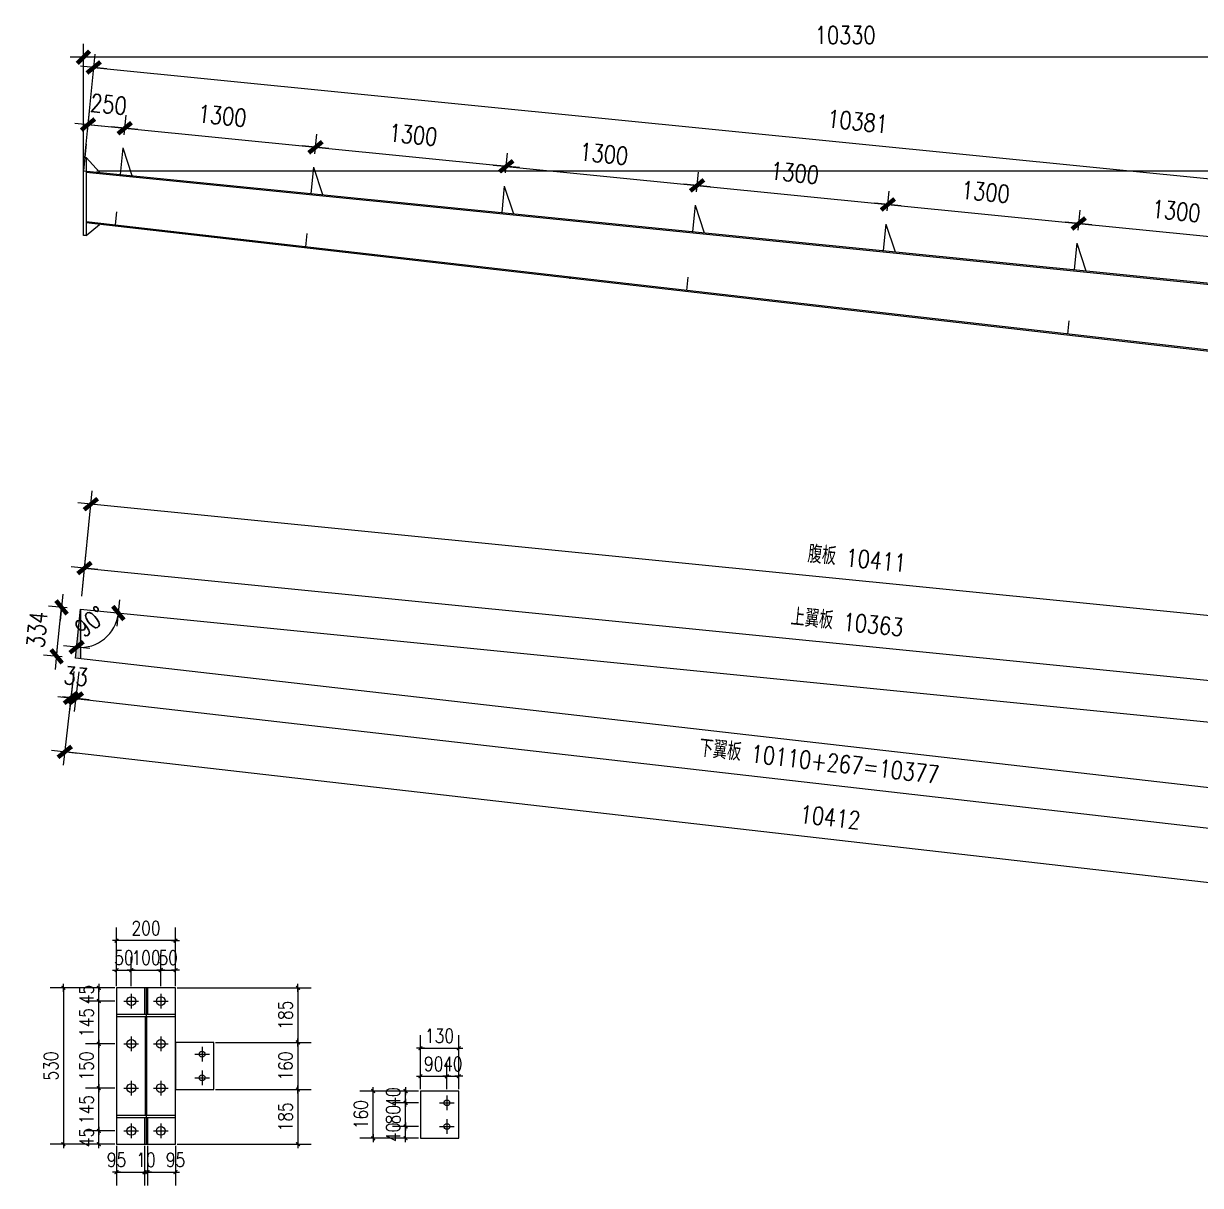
# Model space of a CAD drawing. Header units: millimetres. Extents: x 2287919 to 2522484, y -1845182 to -1736911.
# Drawn here: x 2433990 to 2441969, y -1833880 to -1826002 of the extents above; entities that cross this region are included whole.
import ezdxf

# ---------------------------------------------------------------- set-up
doc = ezdxf.new("R2010")
doc.units = ezdxf.units.MM
doc.header["$LTSCALE"] = 1000
doc.header["$PDMODE"] = 34
doc.styles.add('DIM_FONT', font='simplex.shx', dxfattribs={"width": 0.8, "bigfont": 'hztxt.shx'})
doc.dimstyles.new('WGH(1)', dxfattribs={"dimscale": 1.2, "dimtxt": 100, "dimasz": 0.5, "dimexe": 75, "dimexo": 75, "dimgap": 75, "dimtad": 1, "dimdec": 0, "dimzin": 0, "dimdsep": 46, "dimtxsty": 'DIM_FONT', "dimblk1": '_DIMX', "dimblk2": '_DIMX', "dimsah": 1, "dimcen": 0.09, "dimclrd": 3, "dimclre": 3, "dimclrt": 7, "dimadec": 0, "dimazin": 0, "dimtfac": 1, "dimtdec": 0, "dimtix": 1, "dimtmove": 2, "dimatfit": 3, "dimldrblk": '_DIMX', "dimfxl": 1, "dimtolj": 1, "dimtzin": 0, "dimarcsym": 0})

# ---------------------------------------------------------------- blocks, each defined once
blk = doc.blocks.new('_DIMX')
blk.add_line((-150, 0), (150, 0))
at = {"const_width": 50}
blk.add_lwpolyline([(-70, -70), (70, 70)], dxfattribs=at)
blk = doc.blocks.new('*D894')
at = {"color": 3, "lineweight": -2}
for p, q in [((2434422.3, -1826731.3), (2434435.7, -1826597.5)), ((2434671.1, -1826756.2), (2434684.4, -1826622.3)), ((2434426.1, -1826687), (2434425.5, -1826686.9)), ((2434426.7, -1826687), (2434675.5, -1826711.9)), ((2434676.1, -1826712), (2434676.7, -1826712))]:
    blk.add_line(p, q, dxfattribs=at)
at = {"layer": 'Defpoints', "color": 0}
for p in [(2434675.5, -1826711.9), (2434413.4, -1826820.9), (2434662.1, -1826845.7)]:
    blk.add_point(p, dxfattribs=at)
at = {"color": 3, "lineweight": -2, "xscale": 0.6, "yscale": 0.6, "zscale": 0.6}
for p, rotation in [((2434426.7, -1826687), 354.2962499472079), ((2434675.5, -1826711.9), 174.2962499472078)]:
    blk.add_blockref('_DIMX', p, dxfattribs=dict(at, rotation=rotation))
at = {"color": 7, "insert": (2434566, -1826550.2), "char_height": 120, "attachment_point": 5, "rotation": 354.29625, "style": 'DIM_FONT'}
blk.add_mtext('\\A1;250', dxfattribs=at)
blk = doc.blocks.new('*D895')
at = {"color": 3, "lineweight": -2}
for p, q in [((2434671.1, -1826756.2), (2434684.4, -1826622.3)), ((2434676.1, -1826712), (2435968.5, -1826841)), ((2435964.6, -1826885.4), (2435978, -1826751.5))]:
    blk.add_line(p, q, dxfattribs=at)
at = {"layer": 'Defpoints', "color": 0}
for p in [(2434662.1, -1826845.7), (2435969.1, -1826841.1), (2435955.7, -1826974.9)]:
    blk.add_point(p, dxfattribs=at)
at = {"color": 3, "lineweight": -2, "xscale": 0.6, "yscale": 0.6, "zscale": 0.6}
for p, rotation in [((2434675.5, -1826711.9), 174.296249947179), ((2435969.1, -1826841.1), 354.296249947179)]:
    blk.add_blockref('_DIMX', p, dxfattribs=dict(at, rotation=rotation))
at = {"color": 7, "insert": (2435337.2, -1826627.2), "char_height": 120, "attachment_point": 5, "rotation": 354.29625, "style": 'DIM_FONT'}
blk.add_mtext('\\A1;1300', dxfattribs=at)
blk = doc.blocks.new('*D896')
at = {"color": 3, "lineweight": -2}
for p, q in [((2435964.6, -1826885.4), (2435978, -1826751.5)), ((2435969.6, -1826841.2), (2437262, -1826970.2)), ((2437258.2, -1827014.6), (2437271.6, -1826880.7))]:
    blk.add_line(p, q, dxfattribs=at)
at = {"layer": 'Defpoints', "color": 0}
for p in [(2437262.6, -1826970.3), (2435955.7, -1826974.9), (2437249.2, -1827104.1)]:
    blk.add_point(p, dxfattribs=at)
at = {"color": 3, "lineweight": -2, "xscale": 0.6, "yscale": 0.6, "zscale": 0.6}
for p, rotation in [((2435969.1, -1826841.1), 174.296249947179), ((2437262.6, -1826970.3), 354.296249947179)]:
    blk.add_blockref('_DIMX', p, dxfattribs=dict(at, rotation=rotation))
at = {"color": 7, "insert": (2436630.7, -1826756.4), "char_height": 120, "attachment_point": 5, "rotation": 354.29625, "style": 'DIM_FONT'}
blk.add_mtext('\\A1;1300', dxfattribs=at)
blk = doc.blocks.new('*D897')
at = {"color": 3, "lineweight": -2}
for p, q in [((2437258.2, -1827014.6), (2437271.6, -1826880.7)), ((2437263.2, -1826970.4), (2438555.6, -1827099.4)), ((2438551.8, -1827143.8), (2438565.1, -1827009.9))]:
    blk.add_line(p, q, dxfattribs=at)
at = {"layer": 'Defpoints', "color": 0}
for p in [(2437249.2, -1827104.1), (2438556.2, -1827099.5), (2438542.8, -1827233.3)]:
    blk.add_point(p, dxfattribs=at)
at = {"color": 3, "lineweight": -2, "xscale": 0.6, "yscale": 0.6, "zscale": 0.6}
for p, rotation in [((2437262.6, -1826970.3), 174.296249947179), ((2438556.2, -1827099.5), 354.296249947179)]:
    blk.add_blockref('_DIMX', p, dxfattribs=dict(at, rotation=rotation))
at = {"color": 7, "insert": (2437924.3, -1826885.6), "char_height": 120, "attachment_point": 5, "rotation": 354.29625, "style": 'DIM_FONT'}
blk.add_mtext('\\A1;1300', dxfattribs=at)
blk = doc.blocks.new('*D898')
at = {"color": 3, "lineweight": -2}
for p, q in [((2438551.8, -1827143.8), (2438565.1, -1827009.9)), ((2438556.8, -1827099.6), (2439849.1, -1827228.6)), ((2439845.3, -1827273), (2439858.7, -1827139.1))]:
    blk.add_line(p, q, dxfattribs=at)
at = {"layer": 'Defpoints', "color": 0}
for p in [(2438542.8, -1827233.3), (2439849.7, -1827228.7), (2439836.4, -1827362.5)]:
    blk.add_point(p, dxfattribs=at)
at = {"color": 3, "lineweight": -2, "xscale": 0.6, "yscale": 0.6, "zscale": 0.6}
for p, rotation in [((2438556.2, -1827099.5), 174.296249947179), ((2439849.7, -1827228.7), 354.296249947179)]:
    blk.add_blockref('_DIMX', p, dxfattribs=dict(at, rotation=rotation))
at = {"color": 7, "insert": (2439217.9, -1827014.8), "char_height": 120, "attachment_point": 5, "rotation": 354.29625, "style": 'DIM_FONT'}
blk.add_mtext('\\A1;1300', dxfattribs=at)
blk = doc.blocks.new('*D899')
at = {"color": 3, "lineweight": -2}
for p, q in [((2439845.3, -1827273), (2439858.7, -1827139.1)), ((2439850.3, -1827228.8), (2441142.7, -1827357.8)), ((2441138.9, -1827402.2), (2441152.3, -1827268.3))]:
    blk.add_line(p, q, dxfattribs=at)
at = {"layer": 'Defpoints', "color": 0}
for p in [(2439836.4, -1827362.5), (2441143.3, -1827357.9), (2441129.9, -1827491.7)]:
    blk.add_point(p, dxfattribs=at)
at = {"color": 3, "lineweight": -2, "xscale": 0.6, "yscale": 0.6, "zscale": 0.6}
for p, rotation in [((2439849.7, -1827228.7), 174.296249947179), ((2441143.3, -1827357.9), 354.296249947179)]:
    blk.add_blockref('_DIMX', p, dxfattribs=dict(at, rotation=rotation))
at = {"color": 7, "insert": (2440511.4, -1827144), "char_height": 120, "attachment_point": 5, "rotation": 354.29625, "style": 'DIM_FONT'}
blk.add_mtext('\\A1;1300', dxfattribs=at)
blk = doc.blocks.new('*D900')
at = {"color": 3, "lineweight": -2}
for p, q in [((2441138.9, -1827402.2), (2441152.3, -1827268.3)), ((2441143.9, -1827358), (2442436.3, -1827487)), ((2442432.4, -1827531.4), (2442445.8, -1827397.5))]:
    blk.add_line(p, q, dxfattribs=at)
at = {"layer": 'Defpoints', "color": 0}
for p in [(2441129.9, -1827491.7), (2442436.9, -1827487.1), (2442423.5, -1827620.9)]:
    blk.add_point(p, dxfattribs=at)
at = {"color": 3, "lineweight": -2, "xscale": 0.6, "yscale": 0.6, "zscale": 0.6}
for p, rotation in [((2441143.3, -1827357.9), 174.296249947179), ((2442436.9, -1827487.1), 354.296249947179)]:
    blk.add_blockref('_DIMX', p, dxfattribs=dict(at, rotation=rotation))
at = {"color": 7, "insert": (2441805, -1827273.2), "char_height": 120, "attachment_point": 5, "rotation": 354.29625, "style": 'DIM_FONT'}
blk.add_mtext('\\A1;1300', dxfattribs=at)
blk = doc.blocks.new('*D903')
at = {"color": 3, "lineweight": -2}
for p, q in [((2434485.5, -1827000), (2445155, -1827000)), ((2445065, -1827000.6), (2445065, -1828031.1)), ((2444815, -1828031.7), (2445155, -1828031.7))]:
    blk.add_line(p, q, dxfattribs=at)
at = {"layer": 'Defpoints', "color": 0}
for p in [(2434395.5, -1827000), (2444725, -1828031.7), (2445065, -1828031.7)]:
    blk.add_point(p, dxfattribs=at)
at = {"color": 3, "lineweight": -2, "xscale": 0.6, "yscale": 0.6, "zscale": 0.6}
for p, rotation in [((2445065, -1827000), 90), ((2445065, -1828031.7), 270)]:
    blk.add_blockref('_DIMX', p, dxfattribs=dict(at, rotation=rotation))
at = {"color": 7, "insert": (2444915, -1827515.9), "char_height": 120, "attachment_point": 5, "rotation": 90, "style": 'DIM_FONT'}
blk.add_mtext('\\A1;1032', dxfattribs=at)
blk = doc.blocks.new('*D904')
at = {"color": 3, "lineweight": -2}
for p, q in [((2434395.5, -1826910), (2434395.5, -1826140.8)), ((2444725, -1827560), (2444725, -1826140.8)), ((2444724.4, -1826230.8), (2434396.1, -1826230.8))]:
    blk.add_line(p, q, dxfattribs=at)
at = {"layer": 'Defpoints', "color": 0}
for p in [(2434395.5, -1826230.8), (2434395.5, -1827000), (2444725, -1827650)]:
    blk.add_point(p, dxfattribs=at)
at = {"color": 3, "lineweight": -2, "xscale": 0.6, "yscale": 0.6, "zscale": 0.6, "rotation": 180}
blk.add_blockref('_DIMX', (2434395.5, -1826230.8), dxfattribs=at)
at = {"color": 3, "lineweight": -2, "xscale": 0.6, "yscale": 0.6, "zscale": 0.6}
blk.add_blockref('_DIMX', (2444725, -1826230.8), dxfattribs=at)
at = {"color": 7, "insert": (2439560.2, -1826080.8), "char_height": 120, "attachment_point": 5, "style": 'DIM_FONT'}
blk.add_mtext('\\A1;10330', dxfattribs=at)
blk = doc.blocks.new('*D905')
at = {"color": 3, "lineweight": -2}
for p, q in [((2434404.4, -1826910.4), (2434474.3, -1826210.3)), ((2434465.9, -1826299.9), (2444794.2, -1827330.7)), ((2444733.9, -1827941.3), (2444803.8, -1827241.2))]:
    blk.add_line(p, q, dxfattribs=at)
at = {"layer": 'Defpoints', "color": 0}
for p in [(2434395.5, -1827000), (2444794.8, -1827330.7), (2444725, -1828030.8)]:
    blk.add_point(p, dxfattribs=at)
at = {"color": 3, "lineweight": -2, "xscale": 0.6, "yscale": 0.6, "zscale": 0.6}
for p, rotation in [((2434465.3, -1826299.9), 174.3009910536183), ((2444794.8, -1827330.7), 354.3009910536182)]:
    blk.add_blockref('_DIMX', p, dxfattribs=dict(at, rotation=rotation))
at = {"color": 7, "insert": (2439645, -1826666), "char_height": 120, "attachment_point": 5, "rotation": 354.30099, "style": 'DIM_FONT'}
blk.add_mtext('\\A1;10381', dxfattribs=at)
blk = doc.blocks.new('*D907')
at = {"color": 3, "lineweight": -2}
for p, q in [((2434285.4, -1829964.3), (2434157.7, -1829951.5)), ((2434214.1, -1830292.8), (2434247.3, -1829960.5)), ((2434247.3, -1829959.9), (2434247.4, -1829959.3)), ((2434252.2, -1830296.6), (2434124.5, -1830283.9)), ((2434214, -1830293.4), (2434214, -1830294))]:
    blk.add_line(p, q, dxfattribs=at)
at = {"layer": 'Defpoints', "color": 0}
for p in [(2434247.3, -1829960.5), (2434375, -1829973.2), (2434341.8, -1830305.6)]:
    blk.add_point(p, dxfattribs=at)
at = {"color": 3, "lineweight": -2, "xscale": 0.6, "yscale": 0.6, "zscale": 0.6}
for p, rotation in [((2434247.3, -1829960.5), 264.2962499471183), ((2434214.1, -1830292.8), 84.29624994711833)]:
    blk.add_blockref('_DIMX', p, dxfattribs=dict(at, rotation=rotation))
at = {"color": 7, "insert": (2434081.4, -1830111.7), "char_height": 120, "attachment_point": 5, "rotation": 84.29625, "style": 'DIM_FONT'}
blk.add_mtext('\\A1;334', dxfattribs=at)
blk = doc.blocks.new('*D909')
at = {"color": 3, "lineweight": -2}
for p, q in [((2434383.9, -1829883.7), (2434411.8, -1829604.4)), ((2434403.5, -1829694), (2444713.8, -1830723.8)), ((2444695.4, -1830913.6), (2444723.3, -1830634.3))]:
    blk.add_line(p, q, dxfattribs=at)
at = {"layer": 'Defpoints', "color": 0}
for p in [(2434375, -1829973.2), (2444714.4, -1830723.9), (2444686.5, -1831003.1)]:
    blk.add_point(p, dxfattribs=at)
at = {"color": 3, "lineweight": -2, "xscale": 0.6, "yscale": 0.6, "zscale": 0.6}
for p, rotation in [((2434402.9, -1829694), 174.2962499471587), ((2444714.4, -1830723.9), 354.2962499471587)]:
    blk.add_blockref('_DIMX', p, dxfattribs=dict(at, rotation=rotation))
at = {"color": 7, "insert": (2439573.5, -1830059.7), "char_height": 120, "attachment_point": 5, "rotation": 354.29625, "style": 'DIM_FONT'}
blk.add_mtext('\\A1;上翼板 10363', dxfattribs=at)
blk = doc.blocks.new('*D911')
at = {"color": 3, "lineweight": -2}
for p, q in [((2434331.6, -1830394.5), (2434300.8, -1830663.5)), ((2434364.7, -1830398.3), (2434333.9, -1830667.3)), ((2434310.4, -1830574), (2434309.8, -1830574)), ((2434311, -1830574.1), (2434344.2, -1830577.9)), ((2434344.8, -1830578), (2434345.4, -1830578))]:
    blk.add_line(p, q, dxfattribs=at)
at = {"layer": 'Defpoints', "color": 0}
for p in [(2434341.8, -1830305.1), (2434375, -1830308.9), (2434344.2, -1830577.9)]:
    blk.add_point(p, dxfattribs=at)
at = {"color": 3, "lineweight": -2, "xscale": 0.6, "yscale": 0.6, "zscale": 0.6}
for p, rotation in [((2434311, -1830574.1), 353.4687182791641), ((2434344.2, -1830577.9), 173.4687182791641)]:
    blk.add_blockref('_DIMX', p, dxfattribs=dict(at, rotation=rotation))
at = {"color": 7, "insert": (2434344.7, -1830427), "char_height": 120, "attachment_point": 5, "rotation": 353.46872, "style": 'DIM_FONT'}
blk.add_mtext('\\A1;33', dxfattribs=at)
blk = doc.blocks.new('*D912')
at = {"color": 3, "lineweight": -2}
for p, q in [((2434364.7, -1830398.3), (2434333.9, -1830667.3)), ((2434344.8, -1830578), (2444388.1, -1831727.8)), ((2444409.2, -1831548.3), (2444378.4, -1831817.3))]:
    blk.add_line(p, q, dxfattribs=at)
at = {"layer": 'Defpoints', "color": 0}
for p in [(2434375, -1830308.9), (2444419.5, -1831458.9), (2444388.7, -1831727.9)]:
    blk.add_point(p, dxfattribs=at)
at = {"color": 3, "lineweight": -2, "xscale": 0.6, "yscale": 0.6, "zscale": 0.6}
for p, rotation in [((2434344.2, -1830577.9), 173.4687182791133), ((2444388.7, -1831727.9), 353.4687182791133)]:
    blk.add_blockref('_DIMX', p, dxfattribs=dict(at, rotation=rotation))
at = {"color": 7, "insert": (2439383.5, -1831003.9), "char_height": 120, "attachment_point": 5, "rotation": 353.46872, "style": 'DIM_FONT'}
blk.add_mtext('\\A1;下翼板 10110+267=10377', dxfattribs=at)
blk = doc.blocks.new('*D914')
at = {"color": 3, "lineweight": -2}
for p, q in [((2434331.6, -1830394.5), (2434258.9, -1831029.7)), ((2444613.1, -1832124.6), (2434269.7, -1830940.4)), ((2444676.2, -1831578.8), (2444603.5, -1832214.1))]:
    blk.add_line(p, q, dxfattribs=at)
at = {"layer": 'Defpoints', "color": 0}
for p in [(2434341.8, -1830305.1), (2434269.1, -1830940.3), (2444686.5, -1831489.4)]:
    blk.add_point(p, dxfattribs=at)
at = {"color": 3, "lineweight": -2, "xscale": 0.6, "yscale": 0.6, "zscale": 0.6}
for p, rotation in [((2434269.1, -1830940.3), 173.468718279122), ((2444613.7, -1832124.7), 353.468718279122)]:
    blk.add_blockref('_DIMX', p, dxfattribs=dict(at, rotation=rotation))
at = {"color": 7, "insert": (2439458.5, -1831383.5), "char_height": 120, "attachment_point": 5, "rotation": 353.46872, "style": 'DIM_FONT'}
blk.add_mtext('\\A1;10412', dxfattribs=at)
blk = doc.blocks.new('*D916')
at = {"color": 3, "lineweight": -2}
for p, q in [((2434383.9, -1829883.7), (2434455.1, -1829171.2)), ((2444805.1, -1830295.4), (2434446.7, -1829260.8)), ((2444743.5, -1830918.4), (2444814.7, -1830205.9))]:
    blk.add_line(p, q, dxfattribs=at)
at = {"layer": 'Defpoints', "color": 0}
for p in [(2434446.1, -1829260.8), (2434375, -1829973.2), (2444734.6, -1831007.9)]:
    blk.add_point(p, dxfattribs=at)
at = {"color": 3, "lineweight": -2, "xscale": 0.6, "yscale": 0.6, "zscale": 0.6}
for p, rotation in [((2434446.1, -1829260.8), 174.2962499471564), ((2444805.7, -1830295.5), 354.2962499471564)]:
    blk.add_blockref('_DIMX', p, dxfattribs=dict(at, rotation=rotation))
at = {"color": 7, "insert": (2439640.8, -1829628.9), "char_height": 120, "attachment_point": 5, "rotation": 354.29625, "style": 'DIM_FONT'}
blk.add_mtext('\\A1;腹板 10411', dxfattribs=at)
blk = doc.blocks.new('*D919')
at = {"color": 3, "lineweight": -2}
blk.add_arc((2434375, -1829973.2), 258.6, 264.42918, 354.16332, dxfattribs=at)
at = {"layer": 'Defpoints', "color": 0}
for p in [(2434375, -1829973.2), (2434375, -1829973.2), (2434481.4, -1830208.9), (2434341.8, -1830305.6), (2444734.6, -1831007.9)]:
    blk.add_point(p, dxfattribs=at)
at = {"color": 3, "lineweight": -2, "xscale": 0.6, "yscale": 0.6, "zscale": 0.6}
for p, rotation in [((2434632.3, -1829998.9), 84.22978583323442), ((2434349.3, -1830230.6), 174.3627140609352)]:
    blk.add_blockref('_DIMX', p, dxfattribs=dict(at, rotation=rotation))
at = {"color": 7, "insert": (2434443.8, -1830057.3), "char_height": 120, "attachment_point": 5, "rotation": 39.29625, "style": 'DIM_FONT'}
blk.add_mtext('\\A1;90°', dxfattribs=at)
blk = doc.blocks.new('*D920')
at = {"color": 3, "lineweight": -2}
blk.add_arc((2444734.6, -1831007.9), 105.4, 174.62242, 263.97008, dxfattribs=at)
at = {"layer": 'Defpoints', "color": 0}
for p in [(2434375, -1829973.2), (2444734.6, -1831007.9), (2444734.6, -1831007.9), (2444638.5, -1831051.3), (2444686.5, -1831489.4)]:
    blk.add_point(p, dxfattribs=at)
at = {"color": 3, "lineweight": -2, "xscale": 0.6, "yscale": 0.6, "zscale": 0.6}
for p, rotation in [((2444629.7, -1830997.5), 84.45933675679112), ((2444724.1, -1831112.8), 354.1331631375764)]:
    blk.add_blockref('_DIMX', p, dxfattribs=dict(at, rotation=rotation))
at = {"color": 7, "insert": (2444769.1, -1830979.7), "char_height": 120, "attachment_point": 5, "rotation": 309.29625, "style": 'DIM_FONT'}
blk.add_mtext('\\A1;90°', dxfattribs=at)
blk = doc.blocks.new('*D881')
at = {"color": 3, "lineweight": -2}
for p, q in [((2434608, -1833510), (2434410, -1833510)), ((2434500, -1833509.82), (2434500, -1833509.64)), ((2434500, -1833600), (2434500, -1833510)), ((2434608, -1833600), (2434410, -1833600)), ((2434500, -1833600.18), (2434500, -1833600.36))]:
    blk.add_line(p, q, dxfattribs=at)
at = {"layer": 'Defpoints', "color": 0}
for p in [(2434500, -1833510), (2434620, -1833510), (2434620, -1833600)]:
    blk.add_point(p, dxfattribs=at)
at = {"color": 3, "lineweight": -2, "xscale": 0.18, "yscale": 0.18, "zscale": 0.18}
for p, rotation in [((2434500, -1833510), 270), ((2434500, -1833600), 90)]:
    blk.add_blockref('_DIMX', p, dxfattribs=dict(at, rotation=rotation))
at = {"color": 7, "insert": (2434416, -1833555), "char_height": 96, "attachment_point": 5, "rotation": 90, "style": 'DIM_FONT'}
blk.add_mtext('\\A1;45', dxfattribs=at)
blk = doc.blocks.new('*D882')
at = {"color": 3, "lineweight": -2}
for p, q in [((2434608, -1833220), (2434410, -1833220)), ((2434500, -1833509.82), (2434500, -1833220.18)), ((2434608, -1833510), (2434410, -1833510))]:
    blk.add_line(p, q, dxfattribs=at)
at = {"layer": 'Defpoints', "color": 0}
for p in [(2434500, -1833220), (2434620, -1833220), (2434620, -1833510)]:
    blk.add_point(p, dxfattribs=at)
at = {"color": 3, "lineweight": -2, "xscale": 0.18, "yscale": 0.18, "zscale": 0.18}
for p, rotation in [((2434500, -1833220), 90), ((2434500, -1833510), 270)]:
    blk.add_blockref('_DIMX', p, dxfattribs=dict(at, rotation=rotation))
at = {"color": 7, "insert": (2434416, -1833365), "char_height": 96, "attachment_point": 5, "rotation": 90, "style": 'DIM_FONT'}
blk.add_mtext('\\A1;145', dxfattribs=at)
blk = doc.blocks.new('*D883')
at = {"color": 3, "lineweight": -2}
for p, q in [((2434608, -1832920), (2434410, -1832920)), ((2434500, -1833219.82), (2434500, -1832920.18)), ((2434608, -1833220), (2434410, -1833220))]:
    blk.add_line(p, q, dxfattribs=at)
at = {"layer": 'Defpoints', "color": 0}
for p in [(2434500, -1832920), (2434620, -1832920), (2434620, -1833220)]:
    blk.add_point(p, dxfattribs=at)
at = {"color": 3, "lineweight": -2, "xscale": 0.18, "yscale": 0.18, "zscale": 0.18}
for p, rotation in [((2434500, -1832920), 90), ((2434500, -1833220), 270)]:
    blk.add_blockref('_DIMX', p, dxfattribs=dict(at, rotation=rotation))
at = {"color": 7, "insert": (2434416, -1833070), "char_height": 96, "attachment_point": 5, "rotation": 90, "style": 'DIM_FONT'}
blk.add_mtext('\\A1;150', dxfattribs=at)
blk = doc.blocks.new('*D884')
at = {"color": 3, "lineweight": -2}
for p, q in [((2434608, -1832630), (2434410, -1832630)), ((2434500, -1832919.82), (2434500, -1832630.18)), ((2434608, -1832920), (2434410, -1832920))]:
    blk.add_line(p, q, dxfattribs=at)
at = {"layer": 'Defpoints', "color": 0}
for p in [(2434500, -1832630), (2434620, -1832630), (2434620, -1832920)]:
    blk.add_point(p, dxfattribs=at)
at = {"color": 3, "lineweight": -2, "xscale": 0.18, "yscale": 0.18, "zscale": 0.18}
for p, rotation in [((2434500, -1832630), 90), ((2434500, -1832920), 270)]:
    blk.add_blockref('_DIMX', p, dxfattribs=dict(at, rotation=rotation))
at = {"color": 7, "insert": (2434416, -1832775), "char_height": 96, "attachment_point": 5, "rotation": 90, "style": 'DIM_FONT'}
blk.add_mtext('\\A1;145', dxfattribs=at)
blk = doc.blocks.new('*D885')
at = {"color": 3, "lineweight": -2}
for p, q in [((2434608, -1832540), (2434410, -1832540)), ((2434500, -1832539.82), (2434500, -1832539.64)), ((2434500, -1832630), (2434500, -1832540)), ((2434608, -1832630), (2434410, -1832630)), ((2434500, -1832630.18), (2434500, -1832630.36))]:
    blk.add_line(p, q, dxfattribs=at)
at = {"layer": 'Defpoints', "color": 0}
for p in [(2434500, -1832540), (2434620, -1832540), (2434620, -1832630)]:
    blk.add_point(p, dxfattribs=at)
at = {"color": 3, "lineweight": -2, "xscale": 0.18, "yscale": 0.18, "zscale": 0.18}
for p, rotation in [((2434500, -1832540), 270), ((2434500, -1832630), 90)]:
    blk.add_blockref('_DIMX', p, dxfattribs=dict(at, rotation=rotation))
at = {"color": 7, "insert": (2434416, -1832585), "char_height": 96, "attachment_point": 5, "rotation": 90, "style": 'DIM_FONT'}
blk.add_mtext('\\A1;45', dxfattribs=at)
blk = doc.blocks.new('*D886')
at = {"color": 3, "lineweight": -2}
for p, q in [((2434620, -1832528), (2434620, -1832330)), ((2434720, -1832528), (2434720, -1832330)), ((2434619.82, -1832420), (2434619.64, -1832420)), ((2434620, -1832420), (2434720, -1832420)), ((2434720.18, -1832420), (2434720.36, -1832420))]:
    blk.add_line(p, q, dxfattribs=at)
at = {"layer": 'Defpoints', "color": 0}
for p in [(2434720, -1832420), (2434620, -1832540), (2434720, -1832540)]:
    blk.add_point(p, dxfattribs=at)
at = {"color": 3, "lineweight": -2, "xscale": 0.18, "yscale": 0.18, "zscale": 0.18}
blk.add_blockref('_DIMX', (2434620, -1832420), dxfattribs=at)
at = {"color": 3, "lineweight": -2, "xscale": 0.18, "yscale": 0.18, "zscale": 0.18, "rotation": 180}
blk.add_blockref('_DIMX', (2434720, -1832420), dxfattribs=at)
at = {"color": 7, "insert": (2434670, -1832336), "char_height": 96, "attachment_point": 5, "style": 'DIM_FONT'}
blk.add_mtext('\\A1;50', dxfattribs=at)
blk = doc.blocks.new('*D887')
at = {"color": 3, "lineweight": -2}
for p, q in [((2434720, -1832528), (2434720, -1832330)), ((2434920, -1832528), (2434920, -1832330)), ((2434719.82, -1832420), (2434719.64, -1832420)), ((2434720, -1832420), (2434920, -1832420)), ((2434920.18, -1832420), (2434920.36, -1832420))]:
    blk.add_line(p, q, dxfattribs=at)
at = {"layer": 'Defpoints', "color": 0}
for p in [(2434920, -1832420), (2434720, -1832540), (2434920, -1832540)]:
    blk.add_point(p, dxfattribs=at)
at = {"color": 3, "lineweight": -2, "xscale": 0.18, "yscale": 0.18, "zscale": 0.18}
blk.add_blockref('_DIMX', (2434720, -1832420), dxfattribs=at)
at = {"color": 3, "lineweight": -2, "xscale": 0.18, "yscale": 0.18, "zscale": 0.18, "rotation": 180}
blk.add_blockref('_DIMX', (2434920, -1832420), dxfattribs=at)
at = {"color": 7, "insert": (2434820, -1832336), "char_height": 96, "attachment_point": 5, "style": 'DIM_FONT'}
blk.add_mtext('\\A1;100', dxfattribs=at)
blk = doc.blocks.new('*D921')
at = {"color": 3, "lineweight": -2}
for p, q in [((2434920, -1832528), (2434920, -1832330)), ((2435020, -1832528), (2435020, -1832330)), ((2434919.82, -1832420), (2434919.64, -1832420)), ((2434920, -1832420), (2435020, -1832420)), ((2435020.18, -1832420), (2435020.36, -1832420))]:
    blk.add_line(p, q, dxfattribs=at)
at = {"layer": 'Defpoints', "color": 0}
for p in [(2435020, -1832420), (2434920, -1832540), (2435020, -1832540)]:
    blk.add_point(p, dxfattribs=at)
at = {"color": 3, "lineweight": -2, "xscale": 0.18, "yscale": 0.18, "zscale": 0.18}
blk.add_blockref('_DIMX', (2434920, -1832420), dxfattribs=at)
at = {"color": 3, "lineweight": -2, "xscale": 0.18, "yscale": 0.18, "zscale": 0.18, "rotation": 180}
blk.add_blockref('_DIMX', (2435020, -1832420), dxfattribs=at)
at = {"color": 7, "insert": (2434970, -1832336), "char_height": 96, "attachment_point": 5, "style": 'DIM_FONT'}
blk.add_mtext('\\A1;50', dxfattribs=at)
blk = doc.blocks.new('*D922')
at = {"color": 3, "lineweight": -2}
for p, q in [((2434620, -1832528), (2434620, -1832130)), ((2435020, -1832528), (2435020, -1832130)), ((2435019.82, -1832220), (2434620.18, -1832220))]:
    blk.add_line(p, q, dxfattribs=at)
at = {"layer": 'Defpoints', "color": 0}
for p in [(2434620, -1832220), (2434620, -1832540), (2435020, -1832540)]:
    blk.add_point(p, dxfattribs=at)
at = {"color": 3, "lineweight": -2, "xscale": 0.18, "yscale": 0.18, "zscale": 0.18, "rotation": 180}
blk.add_blockref('_DIMX', (2434620, -1832220), dxfattribs=at)
at = {"color": 3, "lineweight": -2, "xscale": 0.18, "yscale": 0.18, "zscale": 0.18}
blk.add_blockref('_DIMX', (2435020, -1832220), dxfattribs=at)
at = {"color": 7, "insert": (2434820, -1832136), "char_height": 96, "attachment_point": 5, "style": 'DIM_FONT'}
blk.add_mtext('\\A1;200', dxfattribs=at)
blk = doc.blocks.new('*D888')
at = {"color": 3, "lineweight": -2}
for p, q in [((2434608, -1832540), (2434170, -1832540)), ((2434260, -1832540.18), (2434260, -1833599.82)), ((2434608, -1833600), (2434170, -1833600))]:
    blk.add_line(p, q, dxfattribs=at)
at = {"layer": 'Defpoints', "color": 0}
for p in [(2434620, -1832540), (2434260, -1833600), (2434620, -1833600)]:
    blk.add_point(p, dxfattribs=at)
at = {"color": 3, "lineweight": -2, "xscale": 0.18, "yscale": 0.18, "zscale": 0.18}
for p, rotation in [((2434260, -1832540), 90), ((2434260, -1833600), 270)]:
    blk.add_blockref('_DIMX', p, dxfattribs=dict(at, rotation=rotation))
at = {"color": 7, "insert": (2434176, -1833070), "char_height": 96, "attachment_point": 5, "rotation": 90, "style": 'DIM_FONT'}
blk.add_mtext('\\A1;530', dxfattribs=at)
blk = doc.blocks.new('*D923')
at = {"color": 3, "lineweight": -2}
for p, q in [((2434620, -1833612), (2434620, -1833880)), ((2434810, -1833612), (2434810, -1833880)), ((2434620.18, -1833790), (2434809.82, -1833790))]:
    blk.add_line(p, q, dxfattribs=at)
at = {"layer": 'Defpoints', "color": 0}
for p in [(2434620, -1833600), (2434810, -1833600), (2434810, -1833790)]:
    blk.add_point(p, dxfattribs=at)
at = {"color": 3, "lineweight": -2, "xscale": 0.18, "yscale": 0.18, "zscale": 0.18, "rotation": 180}
blk.add_blockref('_DIMX', (2434620, -1833790), dxfattribs=at)
at = {"color": 3, "lineweight": -2, "xscale": 0.18, "yscale": 0.18, "zscale": 0.18}
blk.add_blockref('_DIMX', (2434810, -1833790), dxfattribs=at)
at = {"color": 7, "insert": (2434620, -1833706), "char_height": 96, "attachment_point": 5, "style": 'DIM_FONT'}
blk.add_mtext('\\A1;95', dxfattribs=at)
blk = doc.blocks.new('*D924')
at = {"color": 3, "lineweight": -2}
for p, q in [((2434810, -1833612), (2434810, -1833880)), ((2434830, -1833612), (2434830, -1833880)), ((2434809.82, -1833790), (2434809.64, -1833790)), ((2434810, -1833790), (2434830, -1833790)), ((2434830.18, -1833790), (2434830.36, -1833790))]:
    blk.add_line(p, q, dxfattribs=at)
at = {"layer": 'Defpoints', "color": 0}
for p in [(2434810, -1833600), (2434830, -1833600), (2434830, -1833790)]:
    blk.add_point(p, dxfattribs=at)
at = {"color": 3, "lineweight": -2, "xscale": 0.18, "yscale": 0.18, "zscale": 0.18}
blk.add_blockref('_DIMX', (2434810, -1833790), dxfattribs=at)
at = {"color": 3, "lineweight": -2, "xscale": 0.18, "yscale": 0.18, "zscale": 0.18, "rotation": 180}
blk.add_blockref('_DIMX', (2434830, -1833790), dxfattribs=at)
at = {"color": 7, "insert": (2434820, -1833706), "char_height": 96, "attachment_point": 5, "style": 'DIM_FONT'}
blk.add_mtext('\\A1;10', dxfattribs=at)
blk = doc.blocks.new('*D925')
at = {"color": 3, "lineweight": -2}
for p, q in [((2434830, -1833612), (2434830, -1833880)), ((2435020, -1833612), (2435020, -1833880)), ((2434830.18, -1833790), (2435019.82, -1833790))]:
    blk.add_line(p, q, dxfattribs=at)
at = {"layer": 'Defpoints', "color": 0}
for p in [(2434830, -1833600), (2435020, -1833600), (2435020, -1833790)]:
    blk.add_point(p, dxfattribs=at)
at = {"color": 3, "lineweight": -2, "xscale": 0.18, "yscale": 0.18, "zscale": 0.18, "rotation": 180}
blk.add_blockref('_DIMX', (2434830, -1833790), dxfattribs=at)
at = {"color": 3, "lineweight": -2, "xscale": 0.18, "yscale": 0.18, "zscale": 0.18}
blk.add_blockref('_DIMX', (2435020, -1833790), dxfattribs=at)
at = {"color": 7, "insert": (2435020, -1833706), "char_height": 96, "attachment_point": 5, "style": 'DIM_FONT'}
blk.add_mtext('\\A1;95', dxfattribs=at)
blk = doc.blocks.new('*D937')
at = {"color": 3, "lineweight": -2}
for p, q in [((2435032, -1832540), (2435940, -1832540)), ((2435850, -1832540.18), (2435850, -1832909.82)), ((2435292, -1832910), (2435940, -1832910))]:
    blk.add_line(p, q, dxfattribs=at)
at = {"layer": 'Defpoints', "color": 0}
for p in [(2435020, -1832540), (2435280, -1832910), (2435850, -1832910)]:
    blk.add_point(p, dxfattribs=at)
at = {"color": 3, "lineweight": -2, "xscale": 0.18, "yscale": 0.18, "zscale": 0.18}
for p, rotation in [((2435850, -1832540), 90), ((2435850, -1832910), 270)]:
    blk.add_blockref('_DIMX', p, dxfattribs=dict(at, rotation=rotation))
at = {"color": 7, "insert": (2435766, -1832725), "char_height": 96, "attachment_point": 5, "rotation": 90, "style": 'DIM_FONT'}
blk.add_mtext('\\A1;185', dxfattribs=at)
blk = doc.blocks.new('*D938')
at = {"color": 3, "lineweight": -2}
for p, q in [((2435292, -1832910), (2435940, -1832910)), ((2435850, -1832910.18), (2435850, -1833229.82)), ((2435292, -1833230), (2435940, -1833230))]:
    blk.add_line(p, q, dxfattribs=at)
at = {"layer": 'Defpoints', "color": 0}
for p in [(2435280, -1832910), (2435280, -1833230), (2435850, -1833230)]:
    blk.add_point(p, dxfattribs=at)
at = {"color": 3, "lineweight": -2, "xscale": 0.18, "yscale": 0.18, "zscale": 0.18}
for p, rotation in [((2435850, -1832910), 90), ((2435850, -1833230), 270)]:
    blk.add_blockref('_DIMX', p, dxfattribs=dict(at, rotation=rotation))
at = {"color": 7, "insert": (2435766, -1833070), "char_height": 96, "attachment_point": 5, "rotation": 90, "style": 'DIM_FONT'}
blk.add_mtext('\\A1;160', dxfattribs=at)
blk = doc.blocks.new('*D939')
at = {"color": 3, "lineweight": -2}
for p, q in [((2435292, -1833230), (2435940, -1833230)), ((2435850, -1833230.18), (2435850, -1833599.82)), ((2435032, -1833600), (2435940, -1833600))]:
    blk.add_line(p, q, dxfattribs=at)
at = {"layer": 'Defpoints', "color": 0}
for p in [(2435280, -1833230), (2435020, -1833600), (2435850, -1833600)]:
    blk.add_point(p, dxfattribs=at)
at = {"color": 3, "lineweight": -2, "xscale": 0.18, "yscale": 0.18, "zscale": 0.18}
for p, rotation in [((2435850, -1833230), 90), ((2435850, -1833600), 270)]:
    blk.add_blockref('_DIMX', p, dxfattribs=dict(at, rotation=rotation))
at = {"color": 7, "insert": (2435766, -1833415), "char_height": 96, "attachment_point": 5, "rotation": 90, "style": 'DIM_FONT'}
blk.add_mtext('\\A1;185', dxfattribs=at)
blk = doc.blocks.new('*D940')
at = {"color": 3, "lineweight": -2}
for p, q in [((2436668, -1833480), (2436490, -1833480)), ((2436580, -1833479.82), (2436580, -1833479.64)), ((2436580, -1833560), (2436580, -1833480)), ((2436668, -1833560), (2436490, -1833560)), ((2436580, -1833560.18), (2436580, -1833560.36))]:
    blk.add_line(p, q, dxfattribs=at)
at = {"layer": 'Defpoints', "color": 0}
for p in [(2436580, -1833480), (2436680, -1833480), (2436680, -1833560)]:
    blk.add_point(p, dxfattribs=at)
at = {"color": 3, "lineweight": -2, "xscale": 0.18, "yscale": 0.18, "zscale": 0.18}
for p, rotation in [((2436580, -1833480), 270), ((2436580, -1833560), 90)]:
    blk.add_blockref('_DIMX', p, dxfattribs=dict(at, rotation=rotation))
at = {"color": 7, "insert": (2436496, -1833520), "char_height": 96, "attachment_point": 5, "rotation": 90, "style": 'DIM_FONT'}
blk.add_mtext('\\A1;40', dxfattribs=at)
blk = doc.blocks.new('*D892')
at = {"color": 3, "lineweight": -2}
for p, q in [((2436668, -1833320), (2436490, -1833320)), ((2436580, -1833319.82), (2436580, -1833319.64)), ((2436580, -1833480), (2436580, -1833320)), ((2436668, -1833480), (2436490, -1833480)), ((2436580, -1833480.18), (2436580, -1833480.36))]:
    blk.add_line(p, q, dxfattribs=at)
at = {"layer": 'Defpoints', "color": 0}
for p in [(2436580, -1833320), (2436680, -1833320), (2436680, -1833480)]:
    blk.add_point(p, dxfattribs=at)
at = {"color": 3, "lineweight": -2, "xscale": 0.18, "yscale": 0.18, "zscale": 0.18}
for p, rotation in [((2436580, -1833320), 270), ((2436580, -1833480), 90)]:
    blk.add_blockref('_DIMX', p, dxfattribs=dict(at, rotation=rotation))
at = {"color": 7, "insert": (2436496, -1833400), "char_height": 96, "attachment_point": 5, "rotation": 90, "style": 'DIM_FONT'}
blk.add_mtext('\\A1;80', dxfattribs=at)
blk = doc.blocks.new('*D941')
at = {"color": 3, "lineweight": -2}
for p, q in [((2436668, -1833240), (2436490, -1833240)), ((2436580, -1833239.82), (2436580, -1833239.64)), ((2436580, -1833320), (2436580, -1833240)), ((2436668, -1833320), (2436490, -1833320)), ((2436580, -1833320.18), (2436580, -1833320.36))]:
    blk.add_line(p, q, dxfattribs=at)
at = {"layer": 'Defpoints', "color": 0}
for p in [(2436580, -1833240), (2436680, -1833240), (2436680, -1833320)]:
    blk.add_point(p, dxfattribs=at)
at = {"color": 3, "lineweight": -2, "xscale": 0.18, "yscale": 0.18, "zscale": 0.18}
for p, rotation in [((2436580, -1833240), 270), ((2436580, -1833320), 90)]:
    blk.add_blockref('_DIMX', p, dxfattribs=dict(at, rotation=rotation))
at = {"color": 7, "insert": (2436496, -1833280), "char_height": 96, "attachment_point": 5, "rotation": 90, "style": 'DIM_FONT'}
blk.add_mtext('\\A1;40', dxfattribs=at)
blk = doc.blocks.new('*D942')
at = {"color": 3, "lineweight": -2}
for p, q in [((2436668, -1833240), (2436270, -1833240)), ((2436360, -1833559.82), (2436360, -1833240.18)), ((2436668, -1833560), (2436270, -1833560))]:
    blk.add_line(p, q, dxfattribs=at)
at = {"layer": 'Defpoints', "color": 0}
for p in [(2436360, -1833240), (2436680, -1833240), (2436680, -1833560)]:
    blk.add_point(p, dxfattribs=at)
at = {"color": 3, "lineweight": -2, "xscale": 0.18, "yscale": 0.18, "zscale": 0.18}
for p, rotation in [((2436360, -1833240), 90), ((2436360, -1833560), 270)]:
    blk.add_blockref('_DIMX', p, dxfattribs=dict(at, rotation=rotation))
at = {"color": 7, "insert": (2436276, -1833400), "char_height": 96, "attachment_point": 5, "rotation": 90, "style": 'DIM_FONT'}
blk.add_mtext('\\A1;160', dxfattribs=at)
blk = doc.blocks.new('*D893')
at = {"color": 3, "lineweight": -2}
for p, q in [((2436680, -1833228), (2436680, -1833050)), ((2436860, -1833228), (2436860, -1833050)), ((2436679.82, -1833140), (2436679.64, -1833140)), ((2436680, -1833140), (2436860, -1833140)), ((2436860.18, -1833140), (2436860.36, -1833140))]:
    blk.add_line(p, q, dxfattribs=at)
at = {"layer": 'Defpoints', "color": 0}
for p in [(2436860, -1833140), (2436680, -1833240), (2436860, -1833240)]:
    blk.add_point(p, dxfattribs=at)
at = {"color": 3, "lineweight": -2, "xscale": 0.18, "yscale": 0.18, "zscale": 0.18}
blk.add_blockref('_DIMX', (2436680, -1833140), dxfattribs=at)
at = {"color": 3, "lineweight": -2, "xscale": 0.18, "yscale": 0.18, "zscale": 0.18, "rotation": 180}
blk.add_blockref('_DIMX', (2436860, -1833140), dxfattribs=at)
at = {"color": 7, "insert": (2436770, -1833056), "char_height": 96, "attachment_point": 5, "style": 'DIM_FONT'}
blk.add_mtext('\\A1;90', dxfattribs=at)
blk = doc.blocks.new('*D943')
at = {"color": 3, "lineweight": -2}
for p, q in [((2436860, -1833228), (2436860, -1833050)), ((2436940, -1833228), (2436940, -1833050)), ((2436859.82, -1833140), (2436859.64, -1833140)), ((2436860, -1833140), (2436940, -1833140)), ((2436940.18, -1833140), (2436940.36, -1833140))]:
    blk.add_line(p, q, dxfattribs=at)
at = {"layer": 'Defpoints', "color": 0}
for p in [(2436940, -1833140), (2436860, -1833240), (2436940, -1833240)]:
    blk.add_point(p, dxfattribs=at)
at = {"color": 3, "lineweight": -2, "xscale": 0.18, "yscale": 0.18, "zscale": 0.18}
blk.add_blockref('_DIMX', (2436860, -1833140), dxfattribs=at)
at = {"color": 3, "lineweight": -2, "xscale": 0.18, "yscale": 0.18, "zscale": 0.18, "rotation": 180}
blk.add_blockref('_DIMX', (2436940, -1833140), dxfattribs=at)
at = {"color": 7, "insert": (2436900, -1833056), "char_height": 96, "attachment_point": 5, "style": 'DIM_FONT'}
blk.add_mtext('\\A1;40', dxfattribs=at)
blk = doc.blocks.new('*D944')
at = {"color": 3, "lineweight": -2}
for p, q in [((2436680, -1833228), (2436680, -1832860)), ((2436940, -1833228), (2436940, -1832860)), ((2436680.18, -1832950), (2436939.82, -1832950))]:
    blk.add_line(p, q, dxfattribs=at)
at = {"layer": 'Defpoints', "color": 0}
for p in [(2436940, -1832950), (2436680, -1833240), (2436940, -1833240)]:
    blk.add_point(p, dxfattribs=at)
at = {"color": 3, "lineweight": -2, "xscale": 0.18, "yscale": 0.18, "zscale": 0.18, "rotation": 180}
blk.add_blockref('_DIMX', (2436680, -1832950), dxfattribs=at)
at = {"color": 3, "lineweight": -2, "xscale": 0.18, "yscale": 0.18, "zscale": 0.18}
blk.add_blockref('_DIMX', (2436940, -1832950), dxfattribs=at)
at = {"color": 7, "insert": (2436810, -1832866), "char_height": 96, "attachment_point": 5, "style": 'DIM_FONT'}
blk.add_mtext('\\A1;130', dxfattribs=at)

msp = doc.modelspace()

# ---------------------------------------------------------------- hatches: boundary and pattern name
h = msp.add_hatch()
h.set_pattern_fill('ANSI33', color=256, scale=20, style=0)
h.set_pattern_definition([(45, (-675.03, -25433.22), (-44.9012806, 44.9012806), []), (45, (-630.13, -25433.22), (-44.9012806, 44.9012806), [31.75, -15.875])])
h.paths.add_polyline_path([(2444686.5, -1831489.4), (2444686.5, -1831458.9), (2444419.5, -1831458.9)])
h.paths.add_polyline_path([(2444734.6, -1831007.9), (2444686.5, -1831003.1), (2444686.5, -1831458.9), (2444689.5, -1831458.9)])
h.paths.add_polyline_path([(2434375, -1829973.2), (2434341.8, -1830305.1), (2434375, -1830308.9)])
h.paths.add_polyline_path([(2434285.7, -1830070.3), (2434487.8, -1829904.9), (2434601.8, -1830044.2), (2434399.7, -1830209.6)], flags=9)

# ---------------------------------------------------------------- linework, layer by layer
for p, q in [((2434413.4, -1826820.9), (2434395.5, -1827000)), ((2434662.1, -1826845.7), (2434644.2, -1827024.8)), ((2434662.1, -1826845.7), (2434723.8, -1827032.8)), ((2434413.5, -1826910), (2434503.5, -1827010.8)), ((2434394.7, -1827008), (2434395.5, -1827008)), ((2434395.5, -1827000), (2444725, -1828031.7)), ((2434395.5, -1827000), (2444725, -1828031.7)), ((2434413.5, -1827009.8), (2444725, -1828039.7)), ((2435955.7, -1826974.9), (2435937.8, -1827154)), ((2435955.7, -1826974.9), (2436017.4, -1827162)), ((2437249.2, -1827104.1), (2437231.4, -1827283.2)), ((2437249.2, -1827104.1), (2437311, -1827291.2)), ((2434618.9, -1827278.4), (2434610, -1827368)), ((2438542.8, -1827233.3), (2438524.9, -1827412.4)), ((2438542.8, -1827233.3), (2438604.5, -1827420.4)), ((2444458, -1828495.5), (2434413.5, -1827345.5)), ((2444458, -1828503.5), (2434413.5, -1827353.5)), ((2434413.5, -1827440), (2434503.5, -1827363.8)), ((2439836.4, -1827362.5), (2439818.5, -1827541.6)), ((2439836.4, -1827362.5), (2439898.1, -1827549.6)), ((2435910.6, -1827426.3), (2435901.7, -1827515.9)), ((2441129.9, -1827491.7), (2441112, -1827670.8)), ((2441129.9, -1827491.7), (2441191.7, -1827678.8)), ((2438494, -1827722.1), (2438485.1, -1827811.6)), ((2441077.4, -1828017.8), (2441068.4, -1828107.4)), ((2434375, -1829973.2), (2444734.6, -1831007.9)), ((2444686.5, -1831489.4), (2434341.8, -1830305.1)), ((2434620, -1832540), (2434620, -1833600)), ((2435020, -1832540), (2434620, -1832540)), ((2434810, -1832540), (2434810, -1832720)), ((2434830, -1832540), (2434830, -1832720)), ((2435020, -1833600), (2435020, -1832540)), ((2434670, -1832630), (2434770, -1832630)), ((2434720, -1832580), (2434720, -1832680)), ((2434870, -1832630), (2434970, -1832630)), ((2434920, -1832580), (2434920, -1832680)), ((2434820, -1832736), (2434814, -1832736)), ((2434720, -1832870), (2434720, -1832970)), ((2434920, -1832870), (2434920, -1832970)), ((2434670, -1832920), (2434770, -1832920)), ((2434870, -1832920), (2434970, -1832920)), ((2435020, -1832910), (2435020, -1833230)), ((2435280, -1832910), (2435020, -1832910)), ((2435200, -1832940), (2435200, -1833040)), ((2435280, -1833230), (2435280, -1832910)), ((2435150, -1832990), (2435250, -1832990)), ((2435200, -1833100), (2435200, -1833200)), ((2434720, -1833170), (2434720, -1833270)), ((2434920, -1833170), (2434920, -1833270)), ((2435150, -1833150), (2435250, -1833150)), ((2434670, -1833220), (2434770, -1833220)), ((2434870, -1833220), (2434970, -1833220)), ((2435020, -1833230), (2435280, -1833230)), ((2436680, -1833240), (2436680, -1833560)), ((2436940, -1833240), (2436680, -1833240)), ((2436860, -1833270), (2436860, -1833370)), ((2436940, -1833560), (2436940, -1833240)), ((2436810, -1833320), (2436910, -1833320)), ((2434810, -1833420), (2434810, -1833600)), ((2434814, -1833404), (2434826, -1833404)), ((2434830, -1833420), (2434830, -1833600)), ((2436860, -1833430), (2436860, -1833530)), ((2434670, -1833510), (2434770, -1833510)), ((2434720, -1833460), (2434720, -1833560)), ((2434870, -1833510), (2434970, -1833510)), ((2434920, -1833460), (2434920, -1833560)), ((2436810, -1833480), (2436910, -1833480)), ((2436680, -1833560), (2436940, -1833560)), ((2434620, -1833600), (2435020, -1833600))]:
    msp.add_line(p, q)
at = {"color": 2}
for p, q in [((2434395.5, -1827440), (2434395.5, -1826910)), ((2434395.5, -1826910), (2434413.5, -1826910)), ((2434413.5, -1826910), (2434413.5, -1827440)), ((2434413.5, -1827440), (2434395.5, -1827440)), ((2434375, -1829973.2), (2434375, -1830308.9))]:
    msp.add_line(p, q, dxfattribs=at)
at = {"color": 1}
for p, q in [((2437696.5, -1827732.3), (2437697.5, -1827721.5)), ((2438094.5, -1827772.1), (2438095, -1827767)), ((2434341.8, -1830305.6), (2434375, -1829973.2)), ((2434820, -1832540), (2434820, -1833600))]:
    msp.add_line(p, q, dxfattribs=at)
at = {"color": 4}
for p, q in [((2435020, -1832720), (2434620, -1832720)), ((2435020, -1832736), (2434620, -1832736)), ((2434814, -1832736), (2434814, -1833404)), ((2434826, -1833404), (2434826, -1832736)), ((2434620, -1833404), (2435020, -1833404)), ((2434620, -1833420), (2435020, -1833420))]:
    msp.add_line(p, q, dxfattribs=at)
for centre, radius in [((2434720, -1832630), 30), ((2434920, -1832630), 30), ((2434720, -1832920), 30), ((2434920, -1832920), 30), ((2435200, -1832990), 20), ((2434720, -1833220), 30), ((2434920, -1833220), 30), ((2435200, -1833150), 20), ((2436860, -1833320), 20), ((2434720, -1833510), 30), ((2434920, -1833510), 30), ((2436860, -1833480), 20)]:
    msp.add_circle(centre, radius)

# ---------------------------------------------------------------- dimensions: what is measured, and where the dimension line sits
dim = msp.add_linear_dim(base=(2434395.4680512, -1826230.8407164), p1=(2444724.9680512, -1827650), p2=(2434395.4680512, -1827000), dimstyle='WGH(1)')
dim.commit()
dim.dimension.update_dxf_attribs({"geometry": '*D904', "text_midpoint": (2439560.2180512, -1826080.8407164)})
for p1, p2, distance, picture, middle in [((2434395.5, -1827000), (2444725, -1828030.8), 703.6, '*D905', (2439645, -1826666)), ((2434413.4, -1826820.9), (2434662.1, -1826845.7), 134.5, '*D894', (2434566, -1826550.2)), ((2434341.8, -1830305.6), (2434375, -1829973.2), 128.3, '*D907', (2434081.4, -1830111.7)), ((2444686.5, -1831489.4), (2434341.8, -1830305.1), 639.4, '*D914', (2439458.5, -1831383.5)), ((2434341.8, -1830305.1), (2434375, -1830308.9), -270.8, '*D911', (2434344.7, -1830427))]:
    dim = msp.add_aligned_dim(p1=p1, p2=p2, distance=distance, dimstyle='WGH(1)')
    dim.commit()
    dim.dimension.update_dxf_attribs({"geometry": picture, "text_midpoint": middle})
for base, p1, p2, angle, picture, middle in [((2435969.1, -1826841.1), (2434662.1, -1826845.7), (2435955.7, -1826974.9), 174.29625, '*D895', (2435337.2, -1826627.2)), ((2437262.6, -1826970.3), (2435955.7, -1826974.9), (2437249.2, -1827104.1), 174.29625, '*D896', (2436630.7, -1826756.4)), ((2438556.2, -1827099.5), (2437249.2, -1827104.1), (2438542.8, -1827233.3), 174.29625, '*D897', (2437924.3, -1826885.6)), ((2445065, -1828031.7), (2434395.5, -1827000), (2444725, -1828031.7), 90, '*D903', (2444915, -1827515.9)), ((2439849.7, -1827228.7), (2438542.8, -1827233.3), (2439836.4, -1827362.5), 174.29625, '*D898', (2439217.9, -1827014.8)), ((2441143.3, -1827357.9), (2439836.4, -1827362.5), (2441129.9, -1827491.7), 174.29625, '*D899', (2440511.4, -1827144)), ((2442436.9, -1827487.1), (2441129.9, -1827491.7), (2442423.5, -1827620.9), 174.29625, '*D900', (2441805, -1827273.2))]:
    dim = msp.add_linear_dim(base=base, p1=p1, p2=p2, angle=angle, dimstyle='WGH(1)')
    dim.commit()
    dim.dimension.update_dxf_attribs({"geometry": picture, "text_midpoint": middle})
for p1, p2, distance, text, picture, middle in [((2444734.6, -1831007.9), (2434375, -1829973.2), -716, '腹板 10411', '*D916', (2439640.8, -1829628.9)), ((2434375, -1829973.2), (2444686.5, -1831003.1), 280.6, '上翼板 10363', '*D909', (2439573.5, -1830059.7))]:
    dim = msp.add_aligned_dim(p1=p1, p2=p2, distance=distance, text=text, dimstyle='WGH(1)')
    dim.commit()
    dim.dimension.update_dxf_attribs({"geometry": picture, "text_midpoint": middle})
for base, line1, picture, middle in [((2434481.4, -1830208.9), ((2434341.8, -1830305.6), (2434375, -1829973.2)), '*D919', (2434443.8, -1830057.3)), ((2444638.5, -1831051.3), ((2444686.5, -1831489.4), (2444734.6, -1831007.9)), '*D920', (2444769.1, -1830979.7))]:
    dim = msp.add_angular_dim_2l(base=base, line1=line1, line2=((2434375, -1829973.2), (2444734.6, -1831007.9)), dimstyle='WGH(1)')
    dim.commit()
    dim.dimension.update_dxf_attribs({"geometry": picture, "text_midpoint": middle})
dim = msp.add_linear_dim(base=(2444388.7, -1831727.9), p1=(2434375, -1830308.9), p2=(2444419.5, -1831458.9), angle=173.46872, text='下翼板 10110+267=10377', dimstyle='WGH(1)')
dim.commit()
dim.dimension.update_dxf_attribs({"geometry": '*D912', "text_midpoint": (2439383.5, -1831003.9)})
at = {"color": 1}
for p1, p2, distance, picture, middle in [((2435020, -1832540), (2434620, -1832540), -320, '*D922', (2434820, -1832136)), ((2434620, -1832540), (2434620, -1833600), -360, '*D888', (2434176, -1833070)), ((2436680, -1833240), (2436940, -1833240), 290, '*D944', (2436810, -1832866)), ((2436680, -1833560), (2436680, -1833240), 320, '*D942', (2436276, -1833400))]:
    dim = msp.add_aligned_dim(p1=p1, p2=p2, distance=distance, dimstyle='WGH(1)', override={"dimtxt": 80, "dimasz": 0.15, "dimexo": 10, "dimgap": 30, "dimlfac": 0.5}, dxfattribs=at)
    dim.commit()
    dim.dimension.update_dxf_attribs({"geometry": picture, "text_midpoint": middle})
for base, p1, p2, picture, middle in [((2434720, -1832420), (2434620, -1832540), (2434720, -1832540), '*D886', (2434670, -1832336)), ((2434920, -1832420), (2434720, -1832540), (2434920, -1832540), '*D887', (2434820, -1832336)), ((2435020, -1832420), (2434920, -1832540), (2435020, -1832540), '*D921', (2434970, -1832336)), ((2436860, -1833140), (2436680, -1833240), (2436860, -1833240), '*D893', (2436770, -1833056)), ((2436940, -1833140), (2436860, -1833240), (2436940, -1833240), '*D943', (2436900, -1833056)), ((2434830, -1833790), (2434810, -1833600), (2434830, -1833600), '*D924', (2434820, -1833706))]:
    dim = msp.add_linear_dim(base=base, p1=p1, p2=p2, dimstyle='WGH(1)', override={"dimtxt": 80, "dimasz": 0.15, "dimexo": 10, "dimgap": 30, "dimlfac": 0.5}, dxfattribs=at)
    dim.commit()
    dim.dimension.update_dxf_attribs({"geometry": picture, "text_midpoint": middle})
for base, p1, p2, picture, middle in [((2434500, -1832540), (2434620, -1832630), (2434620, -1832540), '*D885', (2434416, -1832585)), ((2435850, -1832910), (2435020, -1832540), (2435280, -1832910), '*D937', (2435766, -1832725)), ((2434500, -1832630), (2434620, -1832920), (2434620, -1832630), '*D884', (2434416, -1832775)), ((2434500, -1832920), (2434620, -1833220), (2434620, -1832920), '*D883', (2434416, -1833070)), ((2435850, -1833230), (2435280, -1832910), (2435280, -1833230), '*D938', (2435766, -1833070)), ((2434500, -1833220), (2434620, -1833510), (2434620, -1833220), '*D882', (2434416, -1833365)), ((2435850, -1833600), (2435280, -1833230), (2435020, -1833600), '*D939', (2435766, -1833415)), ((2436580, -1833240), (2436680, -1833320), (2436680, -1833240), '*D941', (2436496, -1833280)), ((2436580, -1833320), (2436680, -1833480), (2436680, -1833320), '*D892', (2436496, -1833400)), ((2434500, -1833510), (2434620, -1833600), (2434620, -1833510), '*D881', (2434416, -1833555)), ((2436580, -1833480), (2436680, -1833560), (2436680, -1833480), '*D940', (2436496, -1833520))]:
    dim = msp.add_linear_dim(base=base, p1=p1, p2=p2, angle=90, dimstyle='WGH(1)', override={"dimtxt": 80, "dimasz": 0.15, "dimexo": 10, "dimgap": 30, "dimlfac": 0.5}, dxfattribs=at)
    dim.commit()
    dim.dimension.update_dxf_attribs({"geometry": picture, "text_midpoint": middle})
for base, p1, p2, picture, middle in [((2434810, -1833790), (2434620, -1833600), (2434810, -1833600), '*D923', (2434620, -1833706)), ((2435020, -1833790), (2434830, -1833600), (2435020, -1833600), '*D925', (2435020, -1833706))]:
    dim = msp.add_linear_dim(base=base, p1=p1, p2=p2, dimstyle='WGH(1)', override={"dimtxt": 80, "dimasz": 0.15, "dimexo": 10, "dimgap": 30, "dimlfac": 0.5}, dxfattribs=at)
    dim.commit()
    dim.dimension.update_dxf_attribs({"geometry": picture, "text_midpoint": middle, "dimtype": 160})

doc.saveas('drawing.dxf')
